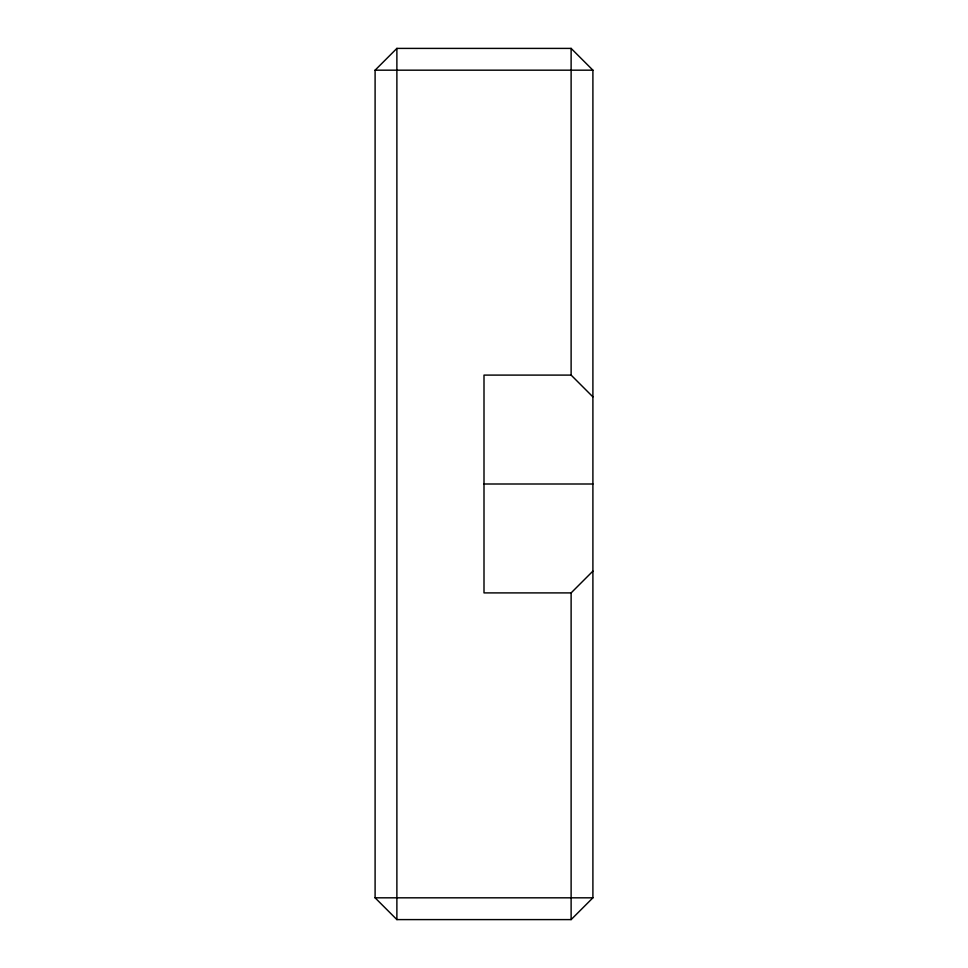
<?xml version="1.0" encoding="UTF-8"?>
<svg xmlns="http://www.w3.org/2000/svg" width="968" height="968" viewBox="0 0 968 968"><rect width="100%" height="100%" fill="white"/><g stroke="black" fill="none" stroke-linecap="round" stroke-linejoin="round"><path stroke-width="1.45" d="M375.1 70.18L396.88 48.4L571.12 48.4L592.9 70.18L592.9 897.82L571.12 919.6L396.88 919.6L375.1 897.82L375.1 70.18L592.9 70.18M571.12 919.6L571.12 592.9L592.9 571.12M592.9 396.88L571.12 375.1L484 375.1L484 592.9L571.12 592.9M484 484L592.9 484M375.1 897.82L592.9 897.82M571.12 48.4L571.12 375.1M396.88 48.4L396.88 919.6"/></g></svg>
